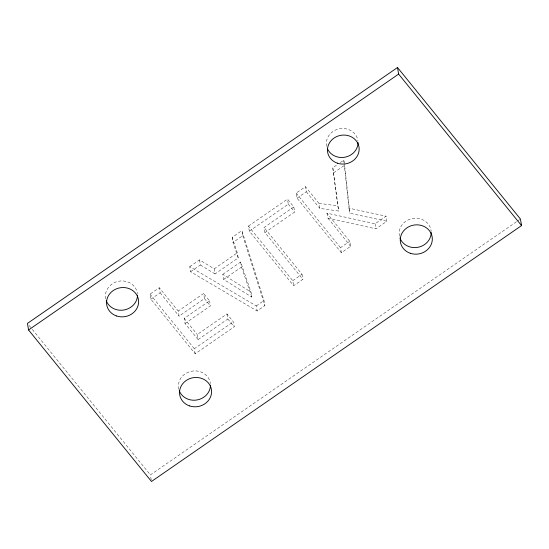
<?xml version="1.0" encoding="UTF-8"?>
<svg xmlns="http://www.w3.org/2000/svg" width="549" height="549" viewBox="0 0 549 549"><rect width="100%" height="100%" fill="white"/><g stroke="black" fill="none" stroke-linecap="round" stroke-linejoin="round"><path stroke-width="0.41" stroke-dasharray="2.75 2.06" d="M226.991 313.939L227.849 319.01L198.1 339.584L197.242 334.513L226.991 313.939L233.346 321.769L234.203 326.84L195.19 353.81L150.886 299.212L150.028 294.14L159.292 287.738L178.219 311.07L179.077 316.142L204.468 298.581L203.61 293.509L178.219 311.07M189.755 266.677L199.555 259.897L214.158 268.859L215.016 273.93L238.184 257.906L237.326 252.835L232.158 237.353L241.917 230.601L264.014 300.557L264.872 305.628L257.124 310.988L190.606 271.741L189.755 266.677L256.266 305.917L257.124 310.988M248.457 226.078L287.47 199.109L293.818 206.932L294.676 212.003L264.927 232.577L302.876 279.345L293.619 285.755L249.315 231.15L248.457 226.078L292.761 280.683L293.619 285.755M326.93 213.149L327.952 218.104L375.914 228.844L386.894 221.254L386.036 216.182L375.056 223.772L326.93 213.149L349.747 241.279L350.605 246.343L341.348 252.746L297.043 198.148L296.186 193.076L305.443 186.674L318.935 203.302L319.793 208.373L338.692 211.029L332.804 167.754L336.921 164.906M340.353 162.538L343.784 160.164L344.209 162.696M150.886 299.212L160.143 292.809L159.292 287.738M190.606 271.741L200.412 264.961L199.555 259.897M238.184 257.906L233.016 242.425L242.775 235.672L241.917 230.601M249.315 231.15L288.321 204.173L287.47 199.109M297.043 198.148L306.301 191.745L305.443 186.674M333.662 172.825L344.642 165.235L349.85 213.252L386.894 221.254M264.927 232.577L264.069 227.506L293.818 206.932M214.158 268.859L237.326 252.835M222.791 274.342L240.647 262.003L250.989 292.082L251.847 297.153L223.649 279.414L222.791 274.342L250.989 292.082M223.649 279.414L241.498 267.068L240.647 262.003M198.1 339.584L185.034 323.478L184.176 318.406L209.567 300.852L203.61 293.509M185.034 323.478L210.425 305.923L209.567 300.852M195.19 353.81L194.332 348.745L233.346 321.769M256.266 305.917L264.014 300.557M292.761 280.683L302.019 274.28L264.069 227.506M341.348 252.746L340.49 247.681L349.747 241.279M151.215 479.84L150.378 474.906L516.911 221.453M517.618 220.966L519.731 219.504M318.935 203.302L337.834 205.957L338.692 211.029M344.148 163.533L348.992 208.181L386.036 216.182M200.412 264.961L215.016 273.93M306.301 191.745L319.793 208.373M296.186 193.076L340.49 247.681M288.321 204.173L294.676 212.003M227.849 319.01L234.203 326.84M204.468 298.581L210.425 305.923M184.176 318.406L197.242 334.513M160.143 292.809L179.077 316.142M150.028 294.14L194.332 348.745M29.07 325.406L31.767 328.727M32.302 329.393L150.378 474.906M327.952 218.104L350.605 246.343M241.498 267.068L251.847 297.153M242.775 235.672L264.872 305.628M375.056 223.772L375.914 228.844M348.992 208.181L349.85 213.252M302.019 274.28L302.876 279.345M232.158 237.353L233.016 242.425M332.804 167.754L337.834 205.957M343.784 160.164L344.058 162.689M399.418 236.132A16.079 14.631 -9.6 0 1 413.033 218.454A16.079 14.631 -9.6 0 1 431.164 231.314M178.782 389.2A16.079 14.631 -9.6 0 1 191.821 371.172A16.079 14.631 -9.6 0 1 210.384 383.518M137.25 292.583A16.079 14.631 -9.6 0 1 137.422 293.722M105.703 298.807A16.079 14.631 -9.6 0 1 118.419 281.273A16.079 14.631 -9.6 0 1 137.202 292.363M326.655 146.329A15.9 14.466 -9.6 0 1 339.639 128.754A15.9 14.466 -9.6 0 1 357.941 140.77"/><path stroke-width="0.82" d="M397.51 67.52L27.45 323.409L28.562 329.983L151.49 481.48L521.55 225.591L520.438 219.017L397.51 67.52L398.622 74.094L521.55 225.591M28.562 329.983L398.622 74.094M431.212 232.467A16.079 14.631 -9.6 0 1 417.693 247.338A16.079 14.631 -9.6 0 1 399.919 237.902M210.48 385.124A16.079 14.631 -9.6 0 1 197.057 399.96A16.079 14.631 -9.6 0 1 179.255 390.737M137.49 295.101A16.079 14.631 -9.6 0 1 123.999 309.993A16.079 14.631 -9.6 0 1 106.211 300.577M358.058 142.363A15.9 14.466 -9.6 0 1 345.246 157.138A15.9 14.466 -9.6 0 1 327.43 148.71M410.309 253.281A16.079 14.631 -9.6 0 0 432.166 236.976A16.079 14.631 -9.6 0 0 406.384 228.247A16.079 14.631 -9.6 0 0 410.309 253.281M189.556 405.91A16.079 14.631 -9.6 0 0 211.434 389.632A16.079 14.631 -9.6 0 0 185.665 380.869A16.079 14.631 -9.6 0 0 189.556 405.91M337.347 163.177A15.9 14.466 -9.6 0 0 359.019 147.125A15.9 14.466 -9.6 0 0 333.559 138.403A15.9 14.466 -9.6 0 0 337.347 163.177M116.621 315.991A16.079 14.631 -9.6 0 0 138.451 299.658A16.079 14.631 -9.6 0 0 112.648 290.963A16.079 14.631 -9.6 0 0 116.621 315.991"/></g></svg>
